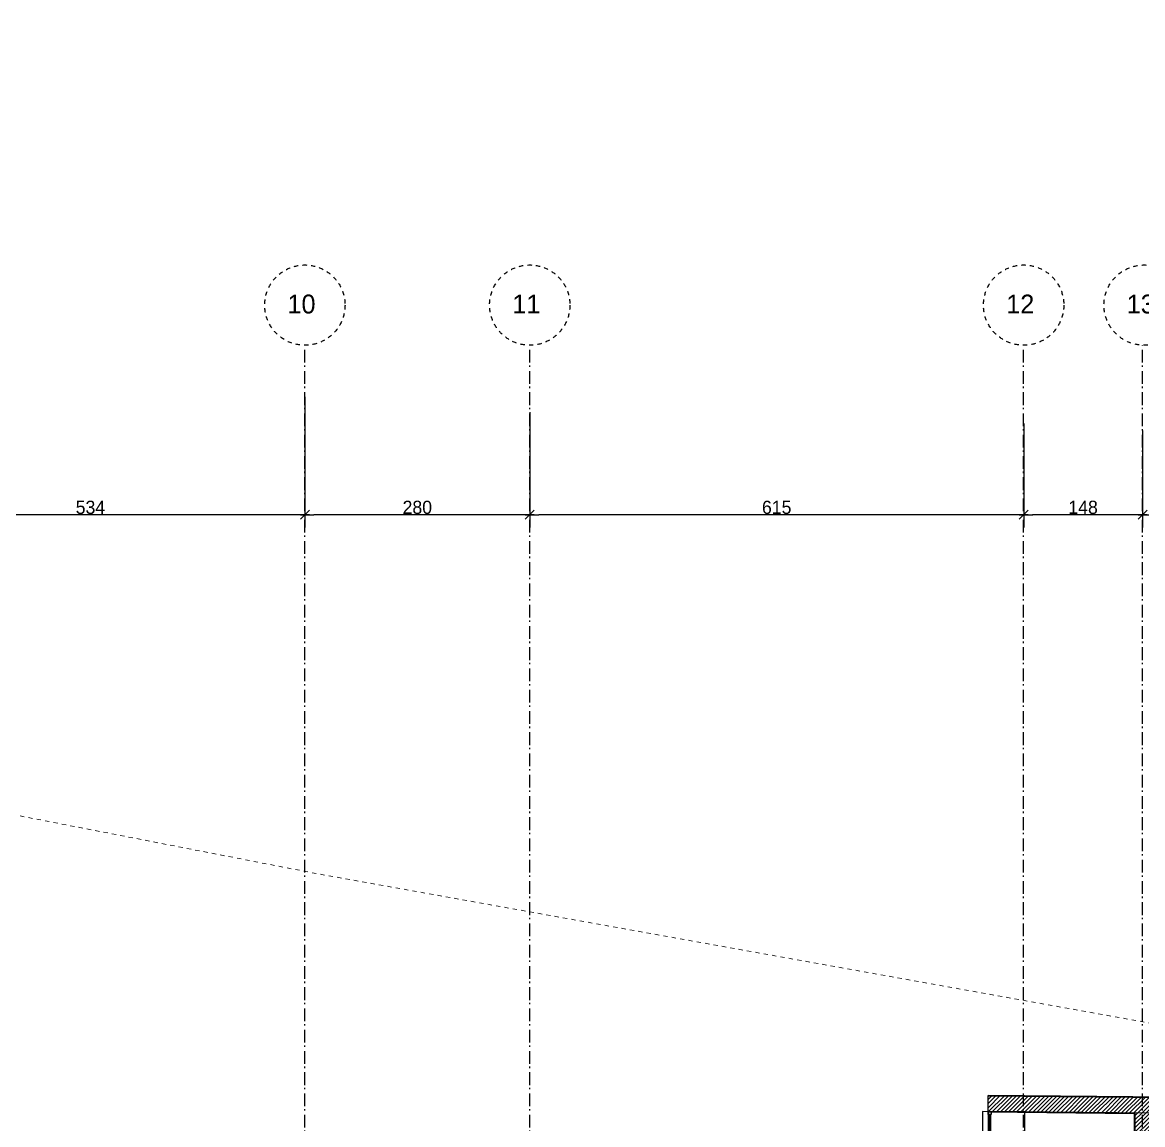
# Model space of a CAD drawing. Header units: centimetres. Extents: x -35664 to 50682, y -23001 to 23705.
# Drawn here: x 7800 to 9194, y -12149 to -10777 of the extents above; entities that cross this region are included whole.
import ezdxf

# ---------------------------------------------------------------- set-up
doc = ezdxf.new("R2010")
doc.units = ezdxf.units.CM
doc.linetypes.add('Style de ligne -6', pattern=[1.04164, 0.625, -0.20828, 0.06943, -0.13893])
doc.linetypes.add('VW-01', pattern=[0.41656, 0.20828, -0.20828])
doc.layers.get('0').update_dxf_attribs({"color": 252})
for name, color, linetype in [('B GÈnÈral_Hatch', 252, 'Continuous'), ('B Général', 252, 'Continuous'), ('C ANNOTATIONS-cotation', 252, 'Continuous'), ('prlm-Coupe', 252, 'Continuous')]:
    doc.layers.add(name, color=color, linetype=linetype)
doc.styles.add('Eurostile', font='Eurosti.TTF')
doc.dimstyles.new('Arch', dxfattribs={"dimtxt": 16.471002, "dimasz": 11.224121, "dimexe": 15.875, "dimexo": 7.9375, "dimgap": 0.15875, "dimtad": 1, "dimdec": 1, "dimtxsty": 'Eurostile', "dimblk": 'A 90.VW_SLASH-1', "dimblk1": 'A 90.VW_SLASH-1', "dimblk2": 'A 90.VW_SLASH-1', "dimcen": 0, "dimdle": 7.9375, "dimazin": 0, "dimtfac": 1, "dimtdec": 1, "dimtix": 1, "dimtmove": 0, "dimatfit": 0, "dimldrblk": 'A 90.VW_FILLEDARROW-1', "dimfxl": 1, "dimfrac": 2, "dimtolj": 1, "dimarcsym": 0})
pattern_1 = [(45, (-23116.8977, 10090.366), (2.4253472, -2.6458333), [])]

# ---------------------------------------------------------------- blocks, each defined once
blk = doc.blocks.new('B 90.VW_SLASH-1')
at = {"linetype": 'ByBlock', "lineweight": -2}
blk.add_line((0.5, 0), (-1, 0), dxfattribs=at)
at = {"linetype": 'Continuous', "lineweight": 20, "flags": 128}
blk.add_lwpolyline([(0.5, 0.5), (-0.5, -0.5)], dxfattribs=at)
blk = doc.blocks.new('*D812')
at = {"layer": 'C ANNOTATIONS-cotation', "linetype": 'Continuous', "lineweight": -2, "transparency": 16777216}
for p, q in [((490.7, 1296.9), (490.7, 1134.1)), ((-43.3, 1274), (-43.3, 1134.1)), ((479.4, 1150), (-32.1, 1150))]:
    blk.add_line(p, q, dxfattribs=at)
at = {"layer": 'C ANNOTATIONS-cotation', "lineweight": -2, "transparency": 16777216, "xscale": 11.22412109375, "yscale": 11.22412109375, "zscale": 11.22412109375, "rotation": 180}
blk.add_blockref('B 90.VW_SLASH-1', (-43.3, 1150), dxfattribs=at)
at = {"layer": 'C ANNOTATIONS-cotation', "lineweight": -2, "transparency": 16777216, "xscale": 11.22412109375, "yscale": 11.22412109375, "zscale": 11.22412109375}
blk.add_blockref('B 90.VW_SLASH-1', (490.7, 1150), dxfattribs=at)
at = {"layer": 'C ANNOTATIONS-cotation', "transparency": 16777216, "insert": (223.7, 1159.2), "char_height": 16.45, "attachment_point": 5, "style": 'Eurostile'}
blk.add_mtext('\\A1;534', dxfattribs=at)
blk = doc.blocks.new('A 90.VW_FILLEDARROW-1')
at = {"linetype": 'Continuous'}
blk.add_hatch(color=250, dxfattribs=at).paths.add_polyline_path([(-1.41, 0.38), (0, 0), (-1.41, -0.38)])
at = {"linetype": 'Continuous', "flags": 128}
blk.add_lwpolyline([(-1.41, 0.38), (0, 0), (-1.41, -0.38)], close=True, dxfattribs=at)
blk = doc.blocks.new('A 90.VW_SLASH-1')
at = {"linetype": 'ByBlock', "lineweight": -2}
blk.add_line((0.5, 0), (-1, 0), dxfattribs=at)
at = {"linetype": 'Continuous', "lineweight": 20, "flags": 128}
blk.add_lwpolyline([(0.5, 0.5), (-0.5, -0.5)], dxfattribs=at)
blk = doc.blocks.new('*D813')
at = {"layer": 'C ANNOTATIONS-cotation', "linetype": 'Continuous', "lineweight": -2, "transparency": 16777216}
for p, q in [((490.7, 1296.9), (490.7, 1134.1)), ((770.7, 1277.8), (770.7, 1134.1)), ((759.4, 1150), (501.9, 1150))]:
    blk.add_line(p, q, dxfattribs=at)
at = {"layer": 'C ANNOTATIONS-cotation', "lineweight": -2, "transparency": 16777216, "xscale": 11.22412109375, "yscale": 11.22412109375, "zscale": 11.22412109375, "rotation": 180}
blk.add_blockref('B 90.VW_SLASH-1', (490.7, 1150), dxfattribs=at)
at = {"layer": 'C ANNOTATIONS-cotation', "lineweight": -2, "transparency": 16777216, "xscale": 11.22412109375, "yscale": 11.22412109375, "zscale": 11.22412109375}
blk.add_blockref('B 90.VW_SLASH-1', (770.7, 1150), dxfattribs=at)
at = {"layer": 'C ANNOTATIONS-cotation', "transparency": 16777216, "insert": (630.7, 1159.2), "char_height": 16.45, "attachment_point": 5, "style": 'Eurostile'}
blk.add_mtext('\\A1;280', dxfattribs=at)
blk = doc.blocks.new('*D814')
at = {"layer": 'C ANNOTATIONS-cotation', "linetype": 'Continuous', "lineweight": -2, "transparency": 16777216}
for p, q in [((770.7, 1277.8), (770.7, 1134.1)), ((1385.7, 1263.6), (1385.7, 1134.1)), ((1374.4, 1150), (781.9, 1150))]:
    blk.add_line(p, q, dxfattribs=at)
at = {"layer": 'C ANNOTATIONS-cotation', "lineweight": -2, "transparency": 16777216, "xscale": 11.22412109375, "yscale": 11.22412109375, "zscale": 11.22412109375, "rotation": 180}
blk.add_blockref('B 90.VW_SLASH-1', (770.7, 1150), dxfattribs=at)
at = {"layer": 'C ANNOTATIONS-cotation', "lineweight": -2, "transparency": 16777216, "xscale": 11.22412109375, "yscale": 11.22412109375, "zscale": 11.22412109375}
blk.add_blockref('B 90.VW_SLASH-1', (1385.7, 1150), dxfattribs=at)
at = {"layer": 'C ANNOTATIONS-cotation', "transparency": 16777216, "insert": (1078.2, 1159.2), "char_height": 16.45, "attachment_point": 5, "style": 'Eurostile'}
blk.add_mtext('\\A1;615', dxfattribs=at)
blk = doc.blocks.new('*D815')
at = {"layer": 'C ANNOTATIONS-cotation', "linetype": 'Continuous', "lineweight": -2, "transparency": 16777216}
for p, q in [((1385.7, 1263.6), (1385.7, 1134.1)), ((1533.7, 1254.9), (1533.7, 1134.1)), ((1522.4, 1150), (1396.9, 1150))]:
    blk.add_line(p, q, dxfattribs=at)
at = {"layer": 'C ANNOTATIONS-cotation', "lineweight": -2, "transparency": 16777216, "xscale": 11.22412109375, "yscale": 11.22412109375, "zscale": 11.22412109375, "rotation": 180}
blk.add_blockref('B 90.VW_SLASH-1', (1385.7, 1150), dxfattribs=at)
at = {"layer": 'C ANNOTATIONS-cotation', "lineweight": -2, "transparency": 16777216, "xscale": 11.22412109375, "yscale": 11.22412109375, "zscale": 11.22412109375}
blk.add_blockref('B 90.VW_SLASH-1', (1533.7, 1150), dxfattribs=at)
at = {"layer": 'C ANNOTATIONS-cotation', "transparency": 16777216, "insert": (1459.7, 1159.2), "char_height": 16.45, "attachment_point": 5, "style": 'Eurostile'}
blk.add_mtext('\\A1;148', dxfattribs=at)
blk = doc.blocks.new('*D816')
at = {"layer": 'C ANNOTATIONS-cotation', "linetype": 'Continuous', "lineweight": -2, "transparency": 16777216}
for p, q in [((1533.7, 1254.9), (1533.7, 1134.1)), ((2136.7, 1220.6), (2136.7, 1134.1)), ((2125.4, 1150), (1544.9, 1150))]:
    blk.add_line(p, q, dxfattribs=at)
at = {"layer": 'C ANNOTATIONS-cotation', "lineweight": -2, "transparency": 16777216, "xscale": 11.22412109375, "yscale": 11.22412109375, "zscale": 11.22412109375, "rotation": 180}
blk.add_blockref('B 90.VW_SLASH-1', (1533.7, 1150), dxfattribs=at)
at = {"layer": 'C ANNOTATIONS-cotation', "lineweight": -2, "transparency": 16777216, "xscale": 11.22412109375, "yscale": 11.22412109375, "zscale": 11.22412109375}
blk.add_blockref('B 90.VW_SLASH-1', (2136.7, 1150), dxfattribs=at)
at = {"layer": 'C ANNOTATIONS-cotation', "transparency": 16777216, "insert": (1835.2, 1159.2), "char_height": 16.45, "attachment_point": 5, "style": 'Eurostile'}
blk.add_mtext('\\A1;603', dxfattribs=at)
blk = doc.blocks.new('B 90.Groupe-858-1')
at = {"layer": 'B Général', "linetype": 'Continuous'}
blk.add_line((9009.1, -4754.2), (9009.1, -5086.9), dxfattribs=at)
at = {"layer": 'B Général', "linetype": 'Continuous', "flags": 128}
for points in [[(9007.2, -4750.7), (9010.9, -4750.7), (9010.9, -4754.2), (9007.2, -4754.2)], [(9007.8, -4754.2), (9010.3, -4754.2), (9010.3, -5086.9), (9007.8, -5086.9)], [(9007.2, -5086.9), (9010.9, -5086.9), (9010.9, -5090.4), (9007.2, -5090.4)]]:
    blk.add_lwpolyline(points, close=True, dxfattribs=at)
blk = doc.blocks.new('B 90.axes 2')
at = {"layer": 'B Général', "linetype": 'Style de ligne -6', "ltscale": 25.4}
for p, q in [((490.672, -1173.93), (490.672, 1361.07)), ((770.672, -1173.93), (770.672, 1361.07)), ((1385.672, -1173.93), (1385.672, 1361.07)), ((1533.672, -1173.93), (1533.672, 1361.07))]:
    blk.add_line(p, q, dxfattribs=at)
at = {"layer": 'B Général', "linetype": 'VW-01', "ltscale": 25.4}
for centre in [(490.672, 1411.07), (770.672, 1411.07), (1385.672, 1411.07), (1535.672, 1411.07)]:
    blk.add_circle(centre, 50, dxfattribs=at)
at = {"layer": 'B Général', "char_height": 23.4956, "attachment_point": 1, "line_spacing_factor": 0.895453, "style": 'Eurostile'}
for s, insert in [('10', (469.019, 1424.159)), ('11', (749.019, 1424.159)), ('12', (1364.019, 1424.159)), ('13', (1514.019, 1424.159))]:
    blk.add_mtext(s, dxfattribs=dict(at, insert=insert))
at = {"layer": 'C ANNOTATIONS-cotation', "linetype": 'Continuous'}
for base, p1, p2, picture, middle in [((-43.328, 1150), (490.672, 1304.822), (-43.328, 1281.962), '*D812', (223.672, 1159.223)), ((490.672, 1150), (770.672, 1285.746), (490.672, 1304.822), '*D813', (630.672, 1159.223)), ((770.672, 1150), (1385.672, 1271.57), (770.672, 1285.746), '*D814', (1078.172, 1159.223)), ((1385.672, 1150), (1533.672, 1262.82), (1385.672, 1271.57), '*D815', (1459.672, 1159.223)), ((1533.672, 1150), (2136.672, 1228.57), (1533.672, 1262.82), '*D816', (1835.172, 1159.223))]:
    dim = blk.add_linear_dim(base=base, p1=p1, p2=p2, dimstyle='Arch', override={"dimtxt": 16.446886, "dimgap": 1, "dimdec": 2, "dimpost": '<>', "dimtxsty": 'Eurostile', "dimclrd": 256, "dimclre": 256, "dimclrt": 256, "dimtmove": 2, "dimtfill": 0, "dimtfillclr": 0}, dxfattribs=at)
    dim.commit()
    dim.dimension.update_dxf_attribs({"geometry": picture, "text_midpoint": middle})
blk = doc.blocks.new('A$C373B78D5')
at = {"layer": 'B GÈnÈral_Hatch', "linetype": 'Continuous', "lineweight": 18}
h = blk.add_hatch(dxfattribs=at)
h.set_pattern_fill('50_BETON', color=256, style=0, pattern_type=2)
h.set_pattern_definition(pattern_1)
h.paths.add_polyline_path([(-13322.4, 5331.9), (-13306.4, 5351.7), (-14109.4, 5359.7), (-14109.6, 5339.7)])
h = blk.add_hatch(dxfattribs=at)
h.set_pattern_fill('50_BETON', color=256, style=0, pattern_type=2)
h.set_pattern_definition(pattern_1)
h.paths.add_polyline_path([(-13907.2, 3821), (-13907.2, 5337.7), (-13927.2, 5337.9), (-13927.2, 3821)])
at = {"layer": 'B Général', "linetype": 'Continuous'}
for p, q in [((-14109.6, 5339.7), (-14109.4, 5359.7)), ((-14109.4, 5359.7), (-13306.4, 5351.7)), ((-14109.6, 5339.7), (-13927.2, 5337.9)), ((-13927.2, 5337.9), (-13927.2, 4938))]:
    blk.add_line(p, q, dxfattribs=at)
at = {"layer": 'B Général', "linetype": 'Continuous', "lineweight": 35}
for p, q in [((-14109.4, 5359.7), (-13306.4, 5351.7)), ((-14109.6, 5339.7), (-13927.2, 5337.9)), ((-13927.2, 5337.9), (-13927.2, 4938))]:
    blk.add_line(p, q, dxfattribs=at)
at = {"layer": 'B Général', "linetype": 'VW-01', "lineweight": 18, "ltscale": 25.4, "flags": 128}
blk.add_lwpolyline([(-19898.4, 6695.9), (-19477.8, 6678), (-19419.8, 6678), (-18811.7, 6459), (-17388, 6109), (-17092.7, 6083), (-15975.5, 5817), (-15684.2, 5797), (-15459.7, 5736), (-14945.8, 5636), (-13908.7, 5450), (-13283.7, 5348), (-12877.7, 5210), (-12466.6, 5204), (-12263.9, 5176.7), (-12214, 5176.7)], dxfattribs=at)
at = {"layer": 'B Général', "linetype": 'Continuous', "flags": 128}
blk.add_lwpolyline([(-13322.4, 5331.9), (-14116.6, 5339.8), (-14116.6, 5035), (-14698.4, 5035), (-14698.4, 4133), (-15478.4, 4133), (-15478.4, 5662), (-16935, 5662), (-16935, 6009), (-19604, 6009), (-19604, 5297), (-19865.1, 5297), (-19865.1, 5050), (-19852.8, 5050), (-19852.8, 4090), (-18095.9, 4090), (-18095.9, 3503), (-16050.9, 3503), (-16050.9, 3504.9), (-16050.4, 3504.9), (-16050.4, 3203), (-11164.5, 3203)], dxfattribs=at)
blk.add_lwpolyline([(-14109.7, 5339.7), (-14109.7, 4939), (-14064.1, 4939), (-14064.1, 5339.3)], close=True, dxfattribs=at)
at = {"layer": 'B Général'}
for name, p in [('B 90.axes 2', (-15451.1, 4932.8)), ('B 90.Groupe-858-1', (-23116.9, 10090.4))]:
    blk.add_blockref(name, p, dxfattribs=at)

msp = doc.modelspace()

# ---------------------------------------------------------------- block references
at = {"layer": 'prlm-Coupe'}
msp.add_blockref('A$C373B78D5', (23111.623, -17472.851), dxfattribs=at)

doc.saveas('drawing.dxf')
